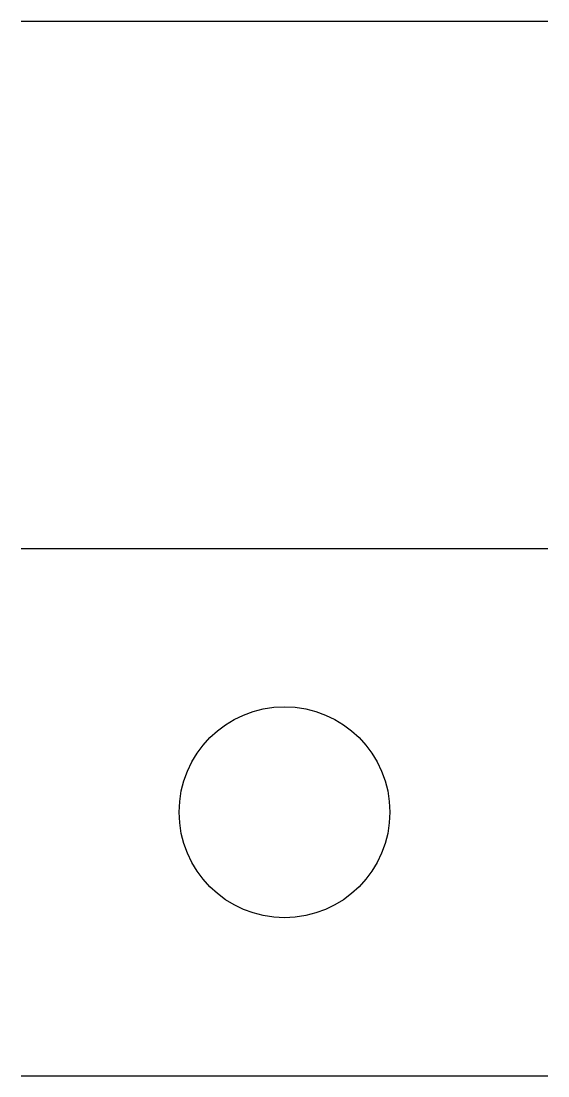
# Model space of a CAD drawing. Header units: metres. Extents: x 0 to 10, y 0 to 20.
import ezdxf

# ---------------------------------------------------------------- set-up
doc = ezdxf.new("R2010")
doc.units = ezdxf.units.M
doc.header["$MEASUREMENT"] = 0
doc.layers.add('TEAL', color=134, linetype='Continuous')

msp = doc.modelspace()

# ---------------------------------------------------------------- linework, layer by layer
at = {"color": 5}
msp.add_line((0, 10), (10, 10), dxfattribs=at)
at = {"color": 30}
msp.add_line((0, 0), (10, 0), dxfattribs=at)
at = {"color": 1}
msp.add_circle((5, 5), 2, dxfattribs=at)
at = {"layer": 'TEAL', "color": 3}
msp.add_line((0, 20), (10, 20), dxfattribs=at)

doc.saveas('drawing.dxf')
